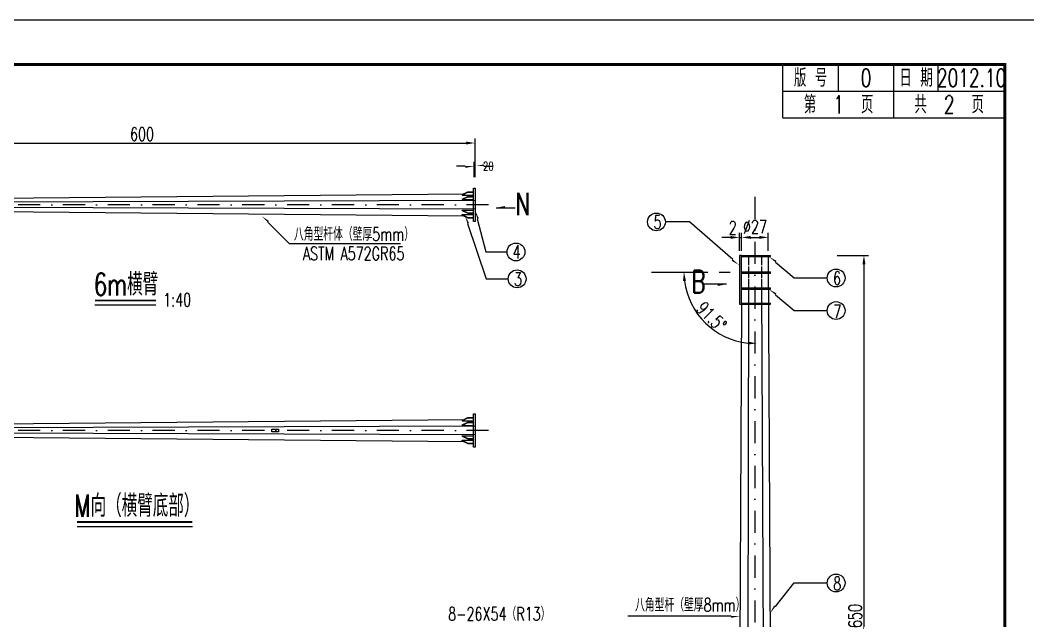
# Model space of a CAD drawing. Extents: x 12342 to 271026, y -9164 to -8044.
# Drawn here: x 13458.1 to 13685.1, y -8702.9 to -8567.5 of the extents above; entities that cross this region are included whole.
import ezdxf
from ezdxf.enums import TextEntityAlignment as Align

# ---------------------------------------------------------------- set-up
doc = ezdxf.new("R2010")
doc.units = 0
doc.header["$LTSCALE"] = 2
doc.header["$PDMODE"] = 32
doc.header["$PDSIZE"] = 0.3
for name, pattern in [('CENTER', [50.8, 31.75, -6.35, 6.35, -6.35]), ('CENTERX2', [4, 2.5, -0.5, 0.5, -0.5]), ('DASHDOT', [1, 0.5, -0.25, 0, -0.25])]:
    doc.linetypes.add(name, pattern=pattern)
doc.layers.get('0').update_dxf_attribs({"linetype": 'CONTINUOUS'})
doc.layers.get('DEFPOINTS').update_dxf_attribs({"linetype": 'CONTINUOUS'})
for name, color, linetype in [('1111111111', 7, 'CONTINUOUS'), ('中线', 2, 'CENTERX2'), ('图层1', 7, 'CONTINUOUS'), ('图框', 7, 'CONTINUOUS'), ('尺寸标注', 4, 'CONTINUOUS'), ('文字', 7, 'CONTINUOUS'), ('边线', 7, 'CONTINUOUS')]:
    doc.layers.add(name, color=color, linetype=linetype)
doc.styles.get("Standard").update_dxf_attribs({"font": 'simplex1.shx', "width": 0.7, "bigfont": 'hztxt.shx'})
doc.dimstyles.get("Standard").update_dxf_attribs({"dimtxt": 2, "dimasz": 2, "dimexe": 1, "dimexo": 2.5, "dimgap": 0, "dimtad": 1, "dimdec": 3, "dimlfac": 4, "dimzin": 13, "dimdsep": 46, "dimtxsty": 'Standard', "dimblk": 'DIM', "dimcen": -0.09, "dimclrd": 256, "dimclre": 256, "dimclrt": 7, "dimaunit": 1, "dimadec": 0, "dimazin": 0, "dimtfac": 0.0005, "dimtdec": 3, "dimtix": 1, "dimtmove": 2, "dimatfit": 3, "dimldrblk": 'DIM', "dimfxl": 0, "dimtolj": 1, "dimtzin": 13, "dimarcsym": 0})
doc.dimstyles.new('比例1：40', dxfattribs={"dimtxt": 3, "dimasz": 2, "dimexe": 1, "dimexo": 1, "dimgap": 0.5, "dimtad": 1, "dimdec": 0, "dimlfac": 4, "dimzin": 13, "dimdsep": 46, "dimtxsty": 'Standard', "dimcen": -0.09, "dimclrd": 256, "dimclre": 256, "dimclrt": 256, "dimaunit": 1, "dimadec": 0, "dimazin": 0, "dimtfac": 0.0005, "dimtdec": 0, "dimtix": 1, "dimtmove": 2, "dimatfit": 3, "dimfxl": 0, "dimtolj": 1, "dimtzin": 13, "dimarcsym": 0})

# ---------------------------------------------------------------- blocks, each defined once
blk = doc.blocks.new('series')
at = {"width": 0.75}
for tag, height, p in [('页码', 4, (-35, -19)), ('图名', 5, (-220, -282)), ('图号', 5, (-20, -282))]:
    blk.add_attdef(tag, text='', height=height, dxfattribs=at).set_placement(p, align=Align.MIDDLE_CENTER)
blk = doc.blocks.new('*D716')
at = {"layer": 'DEFPOINTS', "color": 0}
for p in [(13623.64, -8618.96), (13601.55, -8624.29), (13621.91, -8624.29), (13609.85, -8632.43), (13626.72, -8780.84)]:
    blk.add_point(p, dxfattribs=at)
at = {"layer": '尺寸标注', "lineweight": -2}
blk.add_arc((13623.74, -8624.29), 16.1, 187.1238, 263.9676, dxfattribs=at)
at = {"layer": '尺寸标注'}
for points in [[(13607.43, -8626.31), (13608.1, -8626.27), (13607.64, -8624.29)], [(13622.06, -8639.96), (13622.03, -8640.63), (13624.05, -8640.38)]]:
    blk.add_solid(points, dxfattribs=at)
at = {"layer": '尺寸标注', "insert": (13613.87, -8634.35), "char_height": 3, "attachment_point": 5, "rotation": 315.5457}
blk.add_mtext('\\A1;91.5%%d', dxfattribs=at)
blk = doc.blocks.new('*D717')
at = {"layer": 'DEFPOINTS', "color": 0}
for p in [(13631.14, -8620.54), (13633.01, -8783.05), (13648.18, -8783.05)]:
    blk.add_point(p, dxfattribs=at)
at = {"layer": '尺寸标注', "lineweight": -2}
for p, q in [((13642.18, -8620.54), (13649.18, -8620.54)), ((13648.18, -8622.54), (13648.18, -8781.05)), ((13642.18, -8783.05), (13649.18, -8783.05))]:
    blk.add_line(p, q, dxfattribs=at)
at = {"layer": '尺寸标注'}
for points in [[(13647.85, -8622.54), (13648.51, -8622.54), (13648.18, -8620.54)], [(13647.85, -8781.05), (13648.51, -8781.05), (13648.18, -8783.05)]]:
    blk.add_solid(points, dxfattribs=at)
at = {"layer": '尺寸标注', "insert": (13646.18, -8701.8), "char_height": 3, "attachment_point": 5, "rotation": 90}
blk.add_mtext('\\A1;650', dxfattribs=at)
blk = doc.blocks.new('*D725')
at = {"layer": 'DEFPOINTS', "color": 0}
for p in [(13560.58, -8595.23), (13560.58, -8605.4), (13410.58, -8607.9)]:
    blk.add_point(p, dxfattribs=at)
at = {"layer": '尺寸标注', "lineweight": -2}
for p, q in [((13410.58, -8601.23), (13410.58, -8594.23)), ((13412.58, -8595.23), (13558.58, -8595.23)), ((13560.58, -8601.23), (13560.58, -8594.23))]:
    blk.add_line(p, q, dxfattribs=at)
at = {"layer": '尺寸标注'}
for points in [[(13412.58, -8594.9), (13412.58, -8595.56), (13410.58, -8595.23)], [(13558.58, -8594.9), (13558.58, -8595.56), (13560.58, -8595.23)]]:
    blk.add_solid(points, dxfattribs=at)
at = {"layer": '尺寸标注', "insert": (13485.58, -8593.23), "char_height": 3, "attachment_point": 5}
blk.add_mtext('\\A1;600', dxfattribs=at)
blk = doc.blocks.new('DIM')
at = {"color": 4}
blk.add_lwpolyline([(-1, -0.1, 0.2, 0, 0), (0, 0, 0, 0, 0)], format="xyseb", dxfattribs=at)
blk = doc.blocks.new('*D726')
at = {"layer": 'DEFPOINTS', "color": 0}
for p in [(13560.39, -8600.44), (13560.39, -8605.4), (13560.58, -8605.4)]:
    blk.add_point(p, dxfattribs=at)
at = {"layer": '边线', "lineweight": -2}
for p, q in [((13560.39, -8602.9), (13560.39, -8599.44)), ((13560.58, -8602.9), (13560.58, -8599.44)), ((13558.39, -8600.44), (13556.39, -8600.44)), ((13560.58, -8600.44), (13560.39, -8600.44)), ((13562.58, -8600.44), (13564.58, -8600.44))]:
    blk.add_line(p, q, dxfattribs=at)
at = {"layer": '边线', "lineweight": -2, "xscale": 2, "yscale": 2, "zscale": 2}
blk.add_blockref('DIM', (13560.39, -8600.44), dxfattribs=at)
at = {"layer": '边线', "lineweight": -2, "xscale": 2, "yscale": 2, "zscale": 2, "rotation": 180}
blk.add_blockref('DIM', (13560.58, -8600.44), dxfattribs=at)
at = {"layer": '边线', "color": 7, "insert": (13563.58, -8600.44), "char_height": 2, "attachment_point": 5}
blk.add_mtext('\\A1;20', dxfattribs=at)
blk = doc.blocks.new('*D727')
at = {"layer": 'DEFPOINTS', "color": 0}
for p in [(13626.64, -8616.49), (13620.64, -8620.52), (13626.64, -8620.55)]:
    blk.add_point(p, dxfattribs=at)
at = {"layer": '尺寸标注', "lineweight": -2}
for p, q in [((13620.64, -8619.52), (13620.64, -8615.49)), ((13626.64, -8619.55), (13626.64, -8615.49)), ((13622.64, -8616.49), (13624.64, -8616.49))]:
    blk.add_line(p, q, dxfattribs=at)
at = {"layer": '尺寸标注'}
for points in [[(13622.64, -8616.16), (13622.64, -8616.83), (13620.64, -8616.49)], [(13624.64, -8616.16), (13624.64, -8616.83), (13626.64, -8616.49)]]:
    blk.add_solid(points, dxfattribs=at)
at = {"layer": '尺寸标注', "insert": (13623.64, -8614.09), "char_height": 3, "attachment_point": 5}
blk.add_mtext('\\A1;%%C27', dxfattribs=at)
blk = doc.blocks.new('*D760')
at = {"layer": 'DEFPOINTS', "color": 0}
for p in [(13620.64, -8616.49), (13620.14, -8620.55), (13620.64, -8620.52)]:
    blk.add_point(p, dxfattribs=at)
at = {"layer": '尺寸标注', "lineweight": -2}
for p, q in [((13620.14, -8619.55), (13620.14, -8615.49)), ((13620.64, -8619.52), (13620.64, -8615.49)), ((13618.14, -8616.49), (13616.14, -8616.49)), ((13620.14, -8616.49), (13620.64, -8616.49)), ((13622.64, -8616.49), (13624.64, -8616.49))]:
    blk.add_line(p, q, dxfattribs=at)
at = {"layer": '尺寸标注'}
for points in [[(13618.14, -8616.16), (13618.14, -8616.83), (13620.14, -8616.49)], [(13622.64, -8616.16), (13622.64, -8616.83), (13620.64, -8616.49)]]:
    blk.add_solid(points, dxfattribs=at)
at = {"layer": '尺寸标注', "insert": (13618.64, -8614.33), "char_height": 3, "attachment_point": 5}
blk.add_mtext('\\A1;2', dxfattribs=at)

msp = doc.modelspace()

# ---------------------------------------------------------------- linework, layer by layer
at = {"color": 2}
msp.add_lwpolyline([(13514.828796, -8659.700226), (13516.328796, -8659.700226), (13516.328796, -8660.325226), (13514.828796, -8660.325226)], close=True, dxfattribs=at)
at = {"layer": '中线', "linetype": 'DASHDOT', "ltscale": 5}
for p, q in [((13623.636925, -8607.371324), (13623.636925, -8785.29171)), ((13563.656313, -8609.150862), (13410.578866, -8609.150862)), ((13563.656313, -8660.012726), (13410.578866, -8660.012726))]:
    msp.add_line(p, q, dxfattribs=at)
at = {"layer": '图层1', "color": 4}
for points in [[(13513.908473, -8613.0857), (13518.747093, -8617.88882), (13543.82586, -8617.88882)], [(13558.882897, -8613.396791), (13563.088199, -8625.836024), (13568.054285, -8625.836024)], [(13561.080583, -8612.339238), (13563.006213, -8619.769941), (13567.795511, -8619.769941)], [(13618.627002, -8621.449158), (13608.903554, -8613.003384), (13603.454167, -8613.003384)], [(13628.243705, -8622.085422), (13632.475057, -8625.630778), (13639.906066, -8625.630778)], [(13628.243705, -8629.426714), (13632.475057, -8632.97207), (13639.906066, -8632.97207)], [(13628.244041, -8699.684373), (13632.472138, -8694.358216), (13639.903146, -8694.358216)], [(13618.261869, -8701.813099), (13595.025541, -8701.813099)]]:
    msp.add_lwpolyline(points, dxfattribs=at)
at = {"layer": '图层1'}
for centre in [(13601.448002, -8613.003384), (13569.801677, -8619.769941), (13570.060451, -8625.836024), (13641.912231, -8625.630778), (13641.912231, -8632.97207), (13641.909312, -8694.358216)]:
    msp.add_circle(centre, 2.006166, dxfattribs=at)
at = {"layer": '图框'}
for p, q in [((13629.923771, -8589.543704), (13629.923771, -8577.543704)), ((13642.423771, -8583.543704), (13642.423771, -8577.543704)), ((13654.923771, -8583.543704), (13654.923771, -8577.543704)), ((13664.923771, -8583.543704), (13664.923771, -8577.543704)), ((13629.923771, -8583.543704), (13679.923771, -8583.543704)), ((13654.923771, -8589.543704), (13654.923771, -8583.543704)), ((13629.923771, -8589.543704), (13679.923771, -8589.543704))]:
    msp.add_line(p, q, dxfattribs=at)
msp.add_lwpolyline([(13689.923771, -8864.543704), (13689.923771, -8567.543704), (13269.923771, -8567.543704), (13269.923771, -8864.543704)], close=True, dxfattribs=at)
at = {"layer": '图框', "const_width": 0.7}
msp.add_lwpolyline([(13679.923771, -8577.543704), (13299.923771, -8577.543704), (13299.923771, -8854.543704), (13679.923771, -8854.543704), (13679.923771, -8577.543704)], dxfattribs=at)
at = {"layer": '文字'}
for p, q in [((13474.986665, -8631.719812), (13488.712645, -8631.719812)), ((13470.945709, -8681.60286), (13496.915714, -8681.60286))]:
    msp.add_line(p, q, dxfattribs=at)
at = {"layer": '文字', "const_width": 0.4}
for points in [[(13474.986665, -8630.719812), (13488.712645, -8630.719812)], [(13470.945709, -8680.60286), (13496.915714, -8680.60286)]]:
    msp.add_lwpolyline(points, dxfattribs=at)
at = {"layer": '边线', "color": 3}
for p, q in [((13557.703866, -8606.848698), (13558.953866, -8606.230964)), ((13557.703866, -8606.956748), (13558.953866, -8606.319352)), ((13558.953866, -8606.230964), (13558.953866, -8606.319352)), ((13558.953866, -8606.230964), (13560.203866, -8606.230964)), ((13558.953866, -8606.319352), (13560.203866, -8606.319352)), ((13560.578866, -8608.194153), (13410.578866, -8608.720343)), ((13557.703866, -8606.848698), (13557.703866, -8606.956748)), ((13557.703866, -8606.956748), (13560.203866, -8606.956748)), ((13557.703866, -8607.870369), (13558.953866, -8607.252635)), ((13557.703866, -8607.978419), (13558.953866, -8607.341023)), ((13557.703866, -8607.870369), (13557.703866, -8607.978419)), ((13557.703866, -8607.978419), (13560.203866, -8607.978419)), ((13558.953866, -8607.252635), (13560.203866, -8607.252635)), ((13558.953866, -8607.252635), (13558.953866, -8607.341023)), ((13558.953866, -8607.341023), (13560.203866, -8607.341023)), ((13560.578866, -8610.107571), (13410.578866, -8609.581381)), ((13557.703866, -8610.431355), (13557.703866, -8610.323305)), ((13557.703866, -8610.323305), (13560.203866, -8610.323305)), ((13557.703866, -8610.323305), (13558.953866, -8610.960701)), ((13557.703866, -8610.431355), (13558.953866, -8611.049089)), ((13558.953866, -8611.049089), (13558.953866, -8610.960701)), ((13558.953866, -8610.960701), (13560.203866, -8610.960701)), ((13558.953866, -8611.049089), (13560.203866, -8611.049089)), ((13557.703866, -8611.344976), (13558.953866, -8611.982372)), ((13557.703866, -8611.344976), (13560.203866, -8611.344976)), ((13557.703866, -8611.453026), (13557.703866, -8611.344976)), ((13557.703866, -8611.453026), (13558.953866, -8612.070761)), ((13558.953866, -8611.982372), (13560.203866, -8611.982372)), ((13558.953866, -8612.070761), (13558.953866, -8611.982372)), ((13558.953866, -8612.070761), (13560.203866, -8612.070761)), ((13620.630379, -8620.800946), (13627.14594, -8620.800946)), ((13620.636936, -8620.546484), (13627.14594, -8620.550946)), ((13622.179849, -8620.800946), (13622.176951, -8622.769696)), ((13625.094002, -8620.800946), (13625.0969, -8622.769696)), ((13627.14594, -8620.800946), (13627.14594, -8620.550946)), ((13620.636936, -8624.269093), (13627.14594, -8624.269093)), ((13620.636936, -8624.519093), (13627.14594, -8624.519093)), ((13622.176583, -8623.019696), (13622.172811, -8625.582196)), ((13625.097268, -8623.019696), (13625.101039, -8625.582196)), ((13627.14594, -8624.519093), (13627.14594, -8624.269093)), ((13622.172444, -8625.832196), (13622.169546, -8627.800946)), ((13625.101407, -8625.832196), (13625.104305, -8627.800946)), ((13620.636936, -8627.892238), (13627.14594, -8627.892238)), ((13620.636936, -8628.142238), (13627.14594, -8628.142238)), ((13622.169179, -8628.05021), (13621.941776, -8782.550946)), ((13625.104672, -8628.05021), (13625.832074, -8782.55021)), ((13627.14594, -8628.142238), (13627.14594, -8627.892238)), ((13620.440531, -8631.546484), (13627.117094, -8631.546484)), ((13620.636936, -8631.296484), (13627.117094, -8631.296484)), ((13627.117094, -8631.546484), (13627.117094, -8631.296484)), ((13557.703866, -8657.710562), (13558.953866, -8657.092827)), ((13557.703866, -8657.818612), (13558.953866, -8657.181215)), ((13557.703866, -8657.710562), (13557.703866, -8657.818612)), ((13557.703866, -8657.818612), (13560.203866, -8657.818612)), ((13557.703866, -8658.732233), (13558.953866, -8658.114498)), ((13557.703866, -8658.840283), (13558.953866, -8658.202887)), ((13557.703866, -8658.732233), (13557.703866, -8658.840283)), ((13558.953866, -8657.092827), (13560.203866, -8657.092827)), ((13558.953866, -8657.092827), (13558.953866, -8657.181215)), ((13558.953866, -8657.181215), (13560.203866, -8657.181215)), ((13558.953866, -8658.114498), (13558.953866, -8658.202887)), ((13558.953866, -8658.114498), (13560.203866, -8658.114498)), ((13558.953866, -8658.202887), (13560.203866, -8658.202887)), ((13560.578866, -8659.056017), (13410.578866, -8659.582207)), ((13560.578866, -8660.969434), (13410.578866, -8660.443244)), ((13557.703866, -8658.840283), (13560.203866, -8658.840283)), ((13557.703866, -8661.185168), (13558.953866, -8661.822565)), ((13557.703866, -8661.185168), (13560.203866, -8661.185168)), ((13557.703866, -8661.293218), (13557.703866, -8661.185168)), ((13557.703866, -8661.293218), (13558.953866, -8661.910953)), ((13557.703866, -8662.314889), (13557.703866, -8662.206839)), ((13557.703866, -8662.206839), (13560.203866, -8662.206839)), ((13557.703866, -8662.206839), (13558.953866, -8662.844236)), ((13557.703866, -8662.314889), (13558.953866, -8662.932624)), ((13558.953866, -8661.822565), (13560.203866, -8661.822565)), ((13558.953866, -8661.910953), (13558.953866, -8661.822565)), ((13558.953866, -8661.910953), (13560.203866, -8661.910953)), ((13558.953866, -8662.932624), (13558.953866, -8662.844236)), ((13558.953866, -8662.844236), (13560.203866, -8662.844236)), ((13558.953866, -8662.932624), (13560.203866, -8662.932624))]:
    msp.add_line(p, q, dxfattribs=at)
at = {"layer": '边线', "color": 2}
for p, q in [((13410.578866, -8608.025862), (13558.057422, -8606.673975)), ((13560.578866, -8606.650862), (13560.578866, -8611.650862)), ((13410.578866, -8610.275862), (13558.057422, -8611.627749)), ((13620.636925, -8620.550946), (13620.636936, -8620.548643)), ((13626.620548, -8620.800946), (13627.380547, -8781.700674)), ((13620.586177, -8631.546484), (13619.893156, -8781.701018)), ((13410.578866, -8658.887726), (13558.057422, -8657.535839)), ((13560.578866, -8657.512726), (13560.578866, -8662.512726)), ((13410.578866, -8661.137726), (13558.057422, -8662.489612))]:
    msp.add_line(p, q, dxfattribs=at)
at = {"layer": '边线', "color": 4, "linetype": 'CENTER', "ltscale": 0.2}
msp.add_line((13600.302485, -8624.289845), (13620.66389, -8624.289845), dxfattribs=at)
at = {"layer": '边线', "color": 2}
for points in [[(13560.203866, -8605.400862), (13560.578866, -8605.400862), (13560.578866, -8612.900862), (13560.203866, -8612.900862)], [(13620.136936, -8631.546484), (13620.636936, -8631.546484), (13620.636936, -8620.546484), (13620.136936, -8620.546484)], [(13560.203866, -8656.262726), (13560.578866, -8656.262726), (13560.578866, -8663.762726), (13560.203866, -8663.762726)]]:
    msp.add_lwpolyline(points, close=True, dxfattribs=at)

# ---------------------------------------------------------------- block references
at = {"layer": '图层1', "yscale": 2, "zscale": 2}
for p, xscale, rotation in [((13560.578866, -8610.403191), 2.000000000000001, 104.528325570208), ((13512.489062, -8611.676703), 2.000000000000008, 135.2109539856915), ((13558.242374, -8611.502133), 2.000000000000006, 108.6787315524122), ((13620.136936, -8622.760684), 1.999999999999982, 319.0224678323403), ((13626.710694, -8620.800946), 2.000000000000017, 140.04110630074), ((13626.710694, -8628.142238), 2.000000000000017, 140.04110630074), ((13627.000548, -8701.25081), 1.999999999999989, 231.5561842972112)]:
    msp.add_blockref('DIM', p, dxfattribs=dict(at, xscale=xscale, rotation=rotation))
at = {"layer": '图层1', "color": 4, "xscale": 2, "yscale": 2, "zscale": 2}
msp.add_blockref('DIM', (13620.261869, -8701.813099), dxfattribs=at)
at = {"layer": '图框'}
ref = msp.add_blockref('series', (13689.923771, -8567.543704), dxfattribs=at)
ref.add_attrib('页码', '第  1  页    共  2  页', dxfattribs={"layer": '0', "height": 4, "width": 0.7}).set_placement((13654.923771, -8586.543704), align=Align.MIDDLE_CENTER)
ref.add_attrib('图名', '交通信号灯灯杆大样', dxfattribs={"layer": '0', "height": 5, "width": 0.7}).set_placement((13469.923771, -8849.543704), align=Align.MIDDLE_CENTER)
ref.add_attrib('图号', 'S7-3-5', dxfattribs={"layer": '0', "height": 5, "width": 0.7}).set_placement((13669.923771, -8849.543704), align=Align.MIDDLE_CENTER)

# ---------------------------------------------------------------- texts
at = {"layer": '1111111111', "color": 7, "width": 0.7}
for s, p in [('5', (13600.786854, -8614.565113)), ('八角型杆体（壁厚5mm）', (13519.800327, -8617.250697)), ('ASTM A572GR65', (13521.818499, -8621.63666)), ('4', (13569.072797, -8621.243902)), ('3', (13569.352077, -8627.369573)), ('6', (13641.221257, -8627.179884)), ('7', (13641.269726, -8634.660315)), ('8', (13641.263699, -8695.959279)), ('8-26X54（R13）', (13554.529445, -8702.824847)), ('八角型杆（壁厚8mm）', (13596.637786, -8700.793797))]:
    msp.add_text(s, height=3, dxfattribs=at).set_placement(p)
at = {"layer": '图框', "width": 0.7}
for s, p in [('版 号', (13636.173771, -8580.543704)), ('0', (13648.673771, -8580.543704)), ('日 期', (13659.923771, -8580.543704)), ('2012.10', (13672.423771, -8580.543704))]:
    msp.add_text(s, height=4, dxfattribs=at).set_placement(p, align=Align.MIDDLE_CENTER)
at = {"layer": '文字', "width": 0.7}
for s, p in [('N', (13569.720726, -8611.473068)), ('B', (13609.340666, -8628.949737))]:
    msp.add_text(s, height=5, dxfattribs=at).set_placement(p)
for s, height, p in [('6m横臂', 5, (13481.973375, -8627.064466)), ('1:40', 3, (13493.500511, -8630.54191)), ('M向（横臂底部）', 5, (13484.450085, -8676.947514))]:
    msp.add_text(s, height=height, dxfattribs=at).set_placement(p, align=Align.MIDDLE_CENTER)

# ---------------------------------------------------------------- dimensions: what is measured, and where the dimension line sits
at = {"layer": '尺寸标注'}
dim = msp.add_linear_dim(base=(13560.578866, -8595.230008), p1=(13410.578866, -8607.900862), p2=(13560.578866, -8605.400862), dimstyle='比例1：40', dxfattribs=at)
dim.commit()
dim.dimension.update_dxf_attribs({"geometry": '*D725', "text_midpoint": (13485.578866, -8593.230008)})
for base, p1, p2, text, picture, middle in [((13620.637611, -8616.49173), (13620.136936, -8620.546484), (13620.637611, -8620.524778), '2', '*D760', (13618.638249, -8614.331371)), ((13626.636925, -8616.49173), (13620.637611, -8620.524778), (13626.636925, -8620.550946), '%%C27', '*D727', (13623.636925, -8614.092722))]:
    dim = msp.add_linear_dim(base=base, p1=p1, p2=p2, text=text, dimstyle='比例1：40', dxfattribs=at)
    dim.commit()
    dim.dimension.update_dxf_attribs({"geometry": picture, "text_midpoint": middle, "dimtype": 160})
dim = msp.add_angular_dim_2l(base=(13609.85022, -8632.426225), line1=((13621.91389, -8624.289845), (13601.552485, -8624.289845)), line2=((13623.636925, -8618.961352), (13626.720811, -8780.836352)), text='91.5%%d', dimstyle='比例1：40', dxfattribs=at)
dim.commit()
dim.dimension.update_dxf_attribs({"geometry": '*D716', "text_midpoint": (13613.866399, -8634.351748)})
dim = msp.add_linear_dim(base=(13648.17969, -8783.050946), p1=(13631.136925, -8620.544754), p2=(13633.011925, -8783.050946), angle=90, text='650', dimstyle='比例1：40', dxfattribs=at)
dim.commit()
dim.dimension.update_dxf_attribs({"geometry": '*D717', "text_midpoint": (13646.17969, -8701.79785)})
at = {"layer": '边线'}
dim = msp.add_linear_dim(base=(13560.391366, -8600.440435), p1=(13560.578866, -8605.400862), p2=(13560.391366, -8605.400862), text='20', dimstyle='Standard', override={"dimscale": 1, "dimlfac": 40}, dxfattribs=at)
dim.commit()
dim.dimension.update_dxf_attribs({"geometry": '*D726', "text_midpoint": (13563.578866, -8600.440435), "dimtype": 160})

# ---------------------------------------------------------------- leaders
at = {"layer": '图层1'}
for points in [[(13565.33332, -8609.830209), (13569.613727, -8609.830209)], [(13617.227691, -8627.040522), (13613.22424, -8627.040522), (13611.972472, -8627.040522)]]:
    msp.add_leader(points, dimstyle='Standard', override={"dimscale": 1}, dxfattribs=at)

doc.saveas('drawing.dxf')
